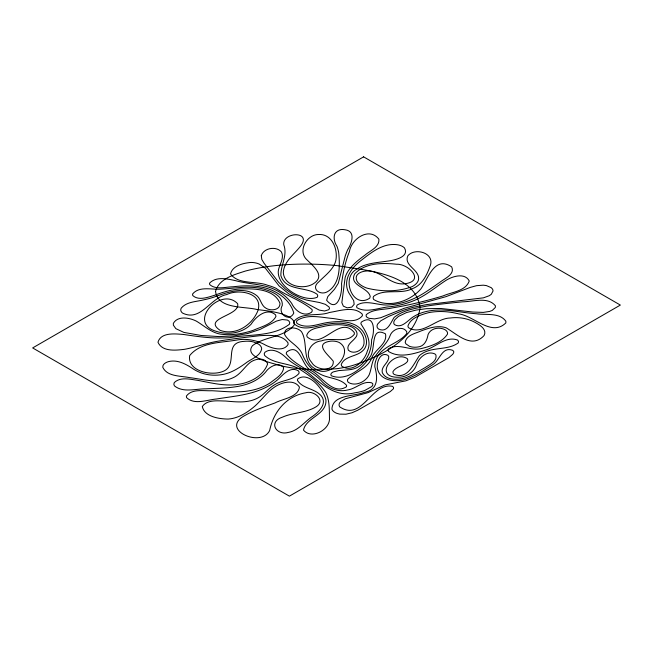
<?xml version="1.0" encoding="UTF-8"?>
<svg xmlns="http://www.w3.org/2000/svg" width="653" height="653" viewBox="0 0 653 653"><rect width="100%" height="100%" fill="white"/><g stroke="black" fill="none" stroke-linecap="round" stroke-linejoin="round"><path stroke-width="0.98" d="M261.29 255.641L261.82 259.486L264.106 263.265L278.398 282.023L285.467 289.124L292.266 293.891L300.249 297.972L306.314 300.013L319.603 302.551L325.439 304.371L329.12 307.073L329.536 308.477L328.753 309.693L324.647 310.991L319.252 310.11L289.018 293.981L279.133 285.99L265.371 268.212L259.176 264.041A13.746 7.934 0 0 0 250.76 262.433C243.332 263.118 232.427 265.624 230.517 273.925C238.353 284.879 255.992 280.643 267.559 285.255A41.661 24.055 0 0 1 275.884 288.218C287.361 296.233 301.466 300.584 312.044 309.538L312.232 310.95L311.571 312.224C303.882 317.472 294.952 310.624 291.695 303.392C286.349 295.785 278.292 290.348 269.526 287.434C258.547 283.859 246.826 283.761 235.717 280.708C227.366 278.831 216.086 276.203 209.515 283.206L209.703 284.586C216.004 290.103 225.546 286.92 233.137 286.765C242.622 285.647 252.311 285.23 261.731 287.149C275.55 289.703 289.908 299.074 293.793 313.048C289.328 322.476 277.296 313.889 282.276 305.441C283.092 295.809 271.893 291.548 264.343 289.287C250.499 285.328 236.117 288.177 222.093 289.05C212.56 290.152 199.385 285.557 192.553 294.062L192.757 295.564C198.741 300.951 207.94 297.246 214.715 295.246C223.089 292.12 231.733 289.377 240.728 288.936C254.188 288.487 273.966 288.773 279.974 303.245C280.398 310.208 270.832 311.171 266.187 308.347C261.396 305.882 260.996 299.874 257.486 296.25C244.891 285.385 227.122 292.454 213.449 297.295A68.72 39.678 0 0 1 203.777 299.841C196.169 301.808 186.725 301.613 181.273 308.085A9.371 5.412 0 0 0 182.522 313.056C200.846 322.19 210.38 297.49 226.705 294.576C238.606 288.667 263.339 292.683 258.008 310.379C252.376 325.039 235.798 336.017 220.102 330.336C201.867 318.003 240.516 315.905 237.635 303.702C220.959 285.908 185.95 323.064 216.869 331.504C228.419 335.218 242.483 333.152 251.127 324.198C256.033 316.534 266.881 307.188 275.566 314.836L275.958 316.436C271.705 324.549 260.931 326.818 253.046 330.402C243.267 333.585 232.86 335.438 222.567 334.352C212.233 333.675 204.764 326.108 196.341 321.121C189.525 317.668 177.796 315.489 173.347 323.357L173.38 325.186L175.853 328.647L183.868 332.41L201.189 335.487L219.277 336.589L233.725 335.928L247.634 333.536L260.221 329.349L276.48 321.08L282.178 319.521L287.377 320.043L289.001 321.129L289.744 322.574L289.499 324.166C273.093 336.915 249.258 334.075 229.644 337.683A85.853 49.571 0 0 1 218.935 337.993C207.058 337.993 195.296 336.197 183.575 334.483C175.216 333.805 160.924 332.042 157.969 342.229C162.222 352.008 176.008 350.392 184.783 349.273C196.039 347.167 206.805 343.005 218.126 341.184C232.068 338.883 246.116 337.258 260.155 335.666C269.485 335.218 282.039 334.222 288.022 342.858L288.071 344.539C283.402 351.91 272.415 348.433 265.959 345.331C257.592 340.531 247.854 338.458 238.272 339.78C221.971 342.923 201.026 341.592 189.672 355.583C186.97 372.039 214.111 376.936 225.138 370.373C237.447 362.799 223.612 342.278 244.23 341.364A15.443 8.913 0 0 1 253.56 341.968L258.531 344.082A13.207 7.624 0 0 1 261.665 348.971C259.976 356.603 250.956 358.848 245.504 363.297C238.378 368.398 230.713 373.279 221.873 374.618C212.298 376.242 202.128 374.544 193.859 369.353C186.505 364.398 177.869 359.321 168.654 361.582A10.187 5.885 0 0 0 163.021 365.525L162.777 367.296C167.339 376.846 180.571 375.72 189.517 377.614C200.822 378.96 212.143 382.111 223.595 380.495A24.316 14.04 0 0 0 232.501 377.981C239.651 375.132 243.61 368.251 249.111 363.337C253.797 358.881 264.881 356.35 267.657 363.892C262.147 379.042 243.716 385.482 228.64 384.968C218.167 384.821 207.964 382.242 197.728 380.348C190.162 379.32 180.432 376.626 174.286 382.576L173.837 384.201L174.375 385.825C183.142 393.008 195.582 388.723 205.907 388.829C217.735 388.209 229.701 388.331 241.316 385.703C250.621 383.678 259.641 379.271 265.804 371.835C269.436 366.513 278.537 361.542 283.647 367.451C283.263 374.577 275.419 378.642 270.399 382.731C262.457 387.972 253.095 390.674 243.675 391.522C233.105 392.494 222.518 391.269 211.956 390.731C203.622 391.123 192.039 388.462 186.374 396.069L186.595 397.653C194.561 405.219 206.968 399.799 216.567 398.983C228.06 397.106 239.708 395.996 250.972 392.935C260.58 390.306 269.999 386.258 277.639 379.76C283.027 374.732 290.267 366.023 298.348 370.822L299.139 372.12L298.878 373.573C292.626 380.617 281.827 379.875 274.252 384.984C267.763 388.731 263.51 395.44 256.621 398.599C246.94 403.26 235.913 401.913 225.587 401.032C217.89 400.934 207.344 399.35 202.291 406.509C204.446 416.769 219.155 419.006 228.207 419.063C238.476 418.344 247.479 412.467 255.078 405.937C261.6 400.126 266.522 392.641 273.762 387.629C280.749 382.527 293.621 378.552 299.441 387.066C298.111 397.44 282.676 398.665 274.937 402.983C264.751 406.697 254.36 410.125 244.883 415.496C219.253 429.119 260.816 448.399 269.656 430.515C273.493 411.823 286.185 396.102 305.743 392.788C314.199 389.963 326.418 400.705 315.889 406.909C305.645 413.104 293.009 412.386 282.227 417.243C268.212 421.732 275.892 435.935 288.242 432.433C298.486 430.743 304.625 421.479 312.885 416.132C318.893 411.904 327.308 403.685 321.439 396.085C315.203 388.388 302.78 388.91 297.458 380.454L297.678 378.977C308.877 370.716 323.733 389.939 325.929 400.077C326.851 414.908 305.996 417.349 303.506 430.139C311.154 439.404 328.606 430.694 329.496 419.463C329.234 410.549 329.904 400.852 325.855 392.657C319.709 383.156 310.453 376.112 301.017 370.112C290.087 362.35 274.325 364.766 264.596 355.395L264.212 353.779L264.914 352.277C271.868 347.11 280.937 352.604 286.194 357.828C292.479 363.705 300.38 367.304 307.383 372.186C321.219 383.531 334.94 397.832 354.914 392.82A35.988 20.782 0 0 0 364.741 390.478L371.745 386.576L372.765 385.107L372.773 383.801L371.663 382.813C362.929 380.487 355.975 388.837 347.608 389.98C338.564 392.306 328.998 388.715 322.582 382.201C312.33 370.447 295.67 365.99 286.267 353.844L286.479 352.196C300.747 341.47 301.417 367.239 311.922 371.01C322.304 376.952 333.063 395.359 346.506 386.747L346.58 385.319C339.413 377.303 326.394 378.862 317.742 372.585C309.644 368.831 305.057 361.076 301.841 353.159C297.915 345.364 288.806 342.033 284.635 334.556C283.688 325.839 297.499 326.524 301.547 331.781C308.763 343.527 300.78 363.125 317.146 369.753C330.679 378.12 355.624 352.089 339.087 342.417A10.97 6.334 0 0 0 330.696 341.135C313.309 343.551 328.418 354.906 333.275 361.231C334.099 372.536 315.66 370.235 311.677 362.415C303.849 353.999 310.722 341.813 321.366 340.899C331.781 336.809 346.743 343.935 354.367 334.205L354.293 332.589C339.536 314.346 322.819 350.302 307.155 336.899L306.722 335.283C309.122 328.01 318.868 327.879 325.153 326.084C332.72 324.663 340.621 323.986 348.163 325.904C353.812 326.516 360.423 332.883 355.101 338.123C352.432 341.633 346.049 344.98 348.327 350.147C354.179 355.526 364.79 349.535 364.048 341.756A44.608 25.753 0 0 0 362.823 335.789C357.289 323.235 341.266 322.043 329.406 323.888C318.027 324.868 303.392 332.777 293.866 323.472L293.638 321.749C301.539 311.595 318.272 316.754 329.455 312.469C339.878 310.877 353.689 305.743 362.252 314.101L362.423 315.701C355.003 324.794 340.85 318.942 330.834 318.313C319.782 317.113 306.796 314.052 296.944 320.607L296.47 321.994L296.993 323.366C306.861 329.814 319.121 323.211 329.749 322.247C340.556 320.901 353.518 321.121 361.46 329.708C366.668 335.209 369.1 345.486 362.546 350.939C356.367 356.75 344.613 355.909 341.233 364.496L341.552 365.949C351.747 373.532 364.643 361.403 367.296 351.151C372.104 341.258 365.884 331.814 360.872 323.749L361.272 322.149C374.749 313.228 375.051 331.471 371.63 339.715C371.647 350.326 367.002 361.786 357.591 367.337A16.57 9.566 0 0 1 348.955 369.778L338.67 370.61L333.12 371.949L331.471 373.092L330.802 374.414L331.226 375.695C345.388 381.515 361.827 369.574 369.312 357.738C376.536 351.028 369.386 325.3 385.49 333.871C387.735 343.984 374.781 349.306 371.696 358.097C367.394 368.929 355.052 371.761 347.633 379.393L347.469 380.936L348.237 382.323C355.354 386.837 365.549 381.981 369.133 374.912C371.835 368.349 371.484 360.636 376.25 354.906C380.805 348.433 387.311 343.282 390.094 335.65C392.2 329.202 402.762 325.145 406.754 331.724L406.786 333.463C398.493 344.384 380.332 345.853 375.81 360.668A48.11 27.777 0 0 0 374.838 366.864C377.948 377.597 378.226 390.339 364.007 392.404C353.991 396.534 332.524 394.518 331.92 409.105A11.289 6.514 0 0 0 336.964 413.398L339.731 414.124L345.959 414.214L352.073 412.753L357.583 410.304L390.241 391.596L393.457 388.764L393.539 387.433L392.592 386.347C371.304 381.858 362.301 422.311 339.593 406.77L339.013 405.072L339.356 403.317L340.613 401.644L345.249 398.828L368.129 392.6L384.968 384.919L405.831 380.838L414.9 377.254L448.897 357.615L452.725 354.342L453.696 352.734L453.704 351.33L452.586 350.286C442.252 346.449 439.967 359.525 433.592 364.137C424.483 370.014 415.259 376.259 404.836 379.532C395.277 382.193 380.821 380.862 377.679 369.631C375.842 363.501 379.989 351.045 388.004 355.371L388.747 356.652C389.188 362.864 380.601 366.251 382.348 372.781C385.654 379.613 394.845 379.826 401.383 378.789C410.035 377.181 417.332 371.99 424.858 367.761C429.233 364.758 437.216 361.574 435.959 355.093L434.841 353.885C426.989 350.465 418.989 357.346 416.614 364.611C414.018 372.292 406.386 377.336 398.354 377.238C372.871 377.646 393.253 349.518 407.325 358.644L407.847 360.072L407.374 361.623C403.546 366.227 396.134 366.3 393 371.557L393 373.083L393.996 374.34C407.643 379.948 413.365 364.284 419.365 355.689C430.164 345.87 447.052 351.175 458.3 342.882L458.537 341.429L457.671 340.107C445.877 335.536 435.845 347.38 424.94 350.212C413.627 353.967 399.383 358.334 388.551 351.477L387.947 350.081L388.527 348.743C398.501 342.654 410.231 351.151 421.005 348.637C430.539 346.286 441.795 342.743 447.419 334.23A9.077 5.24 0 0 0 444.881 329.626C439.24 326.704 430.629 328.165 428.074 334.524C427.103 340.172 424.385 346.441 417.822 347.004A10.203 5.893 0 0 1 409.529 346.343L405.897 343.87L405.187 342.27C406.378 335.071 415.422 333.479 421.095 330.924C428.997 328.043 437.698 325.014 446.072 327.773C457.304 334.271 471.515 349.094 484.077 335.569C487.391 329.292 479.465 324.753 474.837 322.28C467.352 318.313 458.618 316.844 450.235 318.011C435.935 318.117 422.156 336.287 408.37 327.602L407.896 326.067C410.696 317.75 421.063 314.689 428.809 312.616C438.669 310.714 448.913 311.416 458.618 313.848C473.98 315.758 491.464 337.021 505.863 322.909L505.855 321.219C499.439 312.338 486.232 315.277 476.666 313.767C465.989 313.073 455.476 310.828 444.799 310.142C433.919 309.53 422.401 310.918 413.088 316.966C407.611 320.492 401.522 329.047 394.339 324.517L393.718 323.129L393.955 321.456L394.902 319.692L398.436 316.419L406.435 312.599L416.092 310.061L426.491 308.681L440.791 308.477L472.658 312.02L483.253 312.403L489.693 311.416L492.289 310.428L495.292 307.506L495.447 305.841C487.767 296.389 473.156 301.719 462.626 301.825C450.75 303.041 438.857 304.143 427.07 306.045C415.765 308.347 403.334 309.906 394.118 317.423C390.584 322.957 387.147 333.356 378.43 328.957L377.287 327.651L376.985 325.986L377.516 324.198L380.723 320.835L388.429 316.542L403.121 310.363L412.712 307.408L426.442 304.633L483.424 297.841L489.187 295.752L491.268 294.323L493.072 290.911L492.631 289.206L491.252 287.671L486.363 285.573L483.253 285.181L476.608 285.663L470.266 287.402L446.072 296.625L403.97 308.371L380.699 317.725L374.585 318.893L368.953 318.297L367.035 317.366L366.113 316.085L366.243 314.664C373.385 308.649 384.144 309.987 392.877 307.792A159.348 92 0 0 0 403.228 305.963C416.647 303.221 429.935 299.849 443.06 295.923C451.835 292.038 465.695 291.156 469.254 280.986C464.748 272.13 451.615 276.488 445.085 280.961C437.224 286.128 429.927 292.16 421.699 296.772C412.288 302.241 401.652 305.139 390.943 306.657C379.817 307.106 367.272 313.644 356.93 307.726L356.571 306.322L357.297 304.91C367.19 299.262 378.805 306.2 389.457 304.837C399.407 304.306 409.113 301.237 417.896 296.601C425.585 292.544 432.539 287.312 439.706 282.431C444.375 278.562 455.304 274.44 451.664 266.857C434.669 255.437 428.09 278.268 421.005 288.748C410.157 301.547 388.462 308.461 373.614 299.458L373.108 297.948L373.516 296.405C384.446 288.063 400.232 294.903 412.37 288.691C422.483 284.953 427.217 274.44 430.498 264.963C434.074 252.629 414.761 247.397 407.872 255.788C403.285 265.926 420.654 269.877 418.434 280.015A19.084 11.019 0 0 1 412.214 286.577C397.955 292.062 381.507 291.793 366.831 288.095A24.03 13.876 0 0 1 359.615 284.161C356.244 281.876 354.563 276.554 358.293 273.762A11.387 6.579 0 0 1 365.876 271.052C380.764 269.46 390.306 286.063 405.358 283.704C425.478 280.602 408.092 263.551 396.616 264.253C382.511 262.694 365.06 262.775 354.685 273.876C348.62 285.728 368.202 287.157 370.227 296.478L369.737 298.135C352.955 309.432 340.956 278.594 355.893 269.689C364.978 263.175 376.577 262.726 387.253 261.167C393.767 260.392 409.823 257.192 404.444 247.862A11.811 6.824 0 0 0 396.967 244.687C382.421 242.867 370.512 253.168 359.795 261.453C352.277 267.559 345.257 276.586 346.792 286.855A50.085 28.92 0 0 0 348.882 292.919L353.681 300.641L354.163 304.322L351.747 307.114L347.2 307.849L343.347 306.143L341.846 302.641L345.151 277.452A62.476 36.07 0 0 1 347.967 271.354C352.269 264.702 358.628 259.763 364.937 255.143C369.908 250.687 379.63 247.25 378.895 239.21C369.41 226.673 351.526 238.606 349.445 251.487C345.241 261.812 343.029 272.848 341.535 283.859C342.499 292.552 337.813 313.758 326.614 300.258L327.79 296.601L334.532 289.214L338.287 283.28L345.282 255.829A216.51 125.001 0 0 1 347.747 249.577C351.755 243.357 356.114 231.203 344.988 229.75C333.299 227.587 331.822 238.704 336.981 246.336A107.272 61.929 0 0 1 338.678 252.531C339.984 265.836 340.491 284.104 327.382 291.752C320.076 295.948 310.395 288.495 318.721 281.925C323.684 276.848 329.569 272.53 333.34 266.4A53.432 30.846 0 0 0 335.781 260.678C338.181 249.601 332.124 233.701 318.754 234.5C307.62 234.247 298.225 249.16 305.588 258.4C311.832 265.102 326.851 275.623 313.244 283.851C303.18 290.095 283.835 286.128 283.32 272.334C284.177 260.604 295.091 253.837 301.384 245.038C310.999 230.697 282.316 232.084 283.769 244.704C287.802 255.445 280.619 265.134 280.863 275.607C285.696 291.475 306.371 286.259 317.219 294.381L317.774 295.85L317.276 297.229C303.825 303.065 277.492 287.132 278.251 271.419C278.855 264.906 284.732 258.474 281.41 251.944C276.203 245.822 263.779 247.903 261.29 255.641M215.539 291.458C218.037 309.293 243.896 306.159 256.907 309.489C266.44 310.763 276.186 311.636 285.23 315.13C289.165 316.844 295.262 319.611 294.307 324.868C284.455 337.577 264.93 336.156 252.458 345.674C243.104 357.901 274.57 363.443 281.239 365.843A103.835 59.945 0 0 0 293.695 368.17L316.721 369.933L336.254 368.765A81.266 46.918 0 0 0 351.028 365.974C379.034 357.428 414.998 340.221 420.075 308.069C415.798 272.521 364.496 270.505 337.479 265.681A191.46 110.537 0 0 0 318.076 264.326C293.687 263.477 268.963 264.816 245.283 271.085C234.215 274.725 218.877 278.594 215.539 291.458M363.607 156.851L32.65 347.927L289.393 496.149L620.35 305.073L363.607 156.851"/></g></svg>
